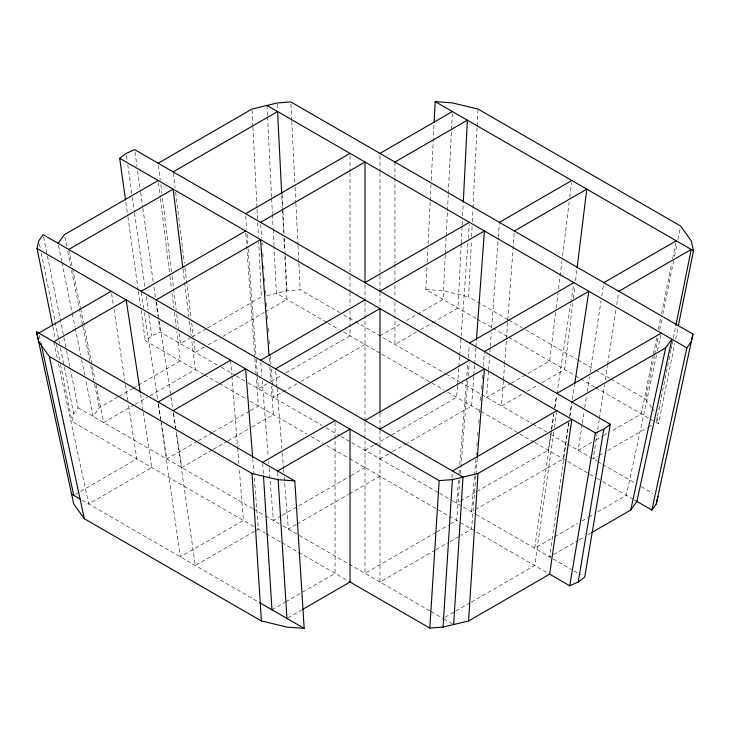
<?xml version="1.0" encoding="UTF-8"?>
<svg xmlns="http://www.w3.org/2000/svg" width="730" height="730" viewBox="0 0 730 730"><rect width="100%" height="100%" fill="white"/><g stroke="black" fill="none" stroke-linecap="round" stroke-linejoin="round"><path stroke-width="0.55" stroke-dasharray="3.65 2.74" d="M476.097 318.49L425.809 289.454L426.94 266.678M427.169 262.125L427.853 248.465M428.081 243.911L430.18 201.79M430.235 200.659L431.029 184.717M431.257 180.164L433.136 142.596M433.191 141.456L434.04 124.383M445.254 255.007L443.046 299.4L405.588 321.027M445.318 253.867L446.167 236.794M446.222 235.653L447.417 211.746M447.472 210.605L448.266 194.673M448.32 193.532L451.45 130.916M451.505 129.776L452.299 113.844M461.187 244.295L458.011 308.042L435.345 321.127M461.25 243.154L462.099 226.081M462.154 224.94L462.382 220.387M462.61 215.834L463.231 203.314M507.943 319.594L468.596 296.873L471.379 241.092M471.607 236.538L472.118 226.291M472.346 221.737L472.967 209.218M473.022 208.077L477.055 127.248M477.11 126.107L477.904 110.175M451.979 477.785L452.418 470.978M457.473 386.006L456.642 397.366L390.623 435.481M457.555 384.865L458.805 367.82M458.887 366.679L459.635 356.45M459.717 355.318L467.948 242.789M468.277 238.245L469.271 224.603M473.77 376.461L471.607 406.008L407.559 442.991M473.852 375.32L474.6 365.091M474.683 363.96L475.851 348.046M475.933 346.905L476.425 340.089M488.489 371.223L486.572 397.366L510.233 383.715M488.571 370.092L489.565 356.45M489.903 351.906L490.231 347.361M490.314 346.221L491.317 332.579M491.646 328.035L498.216 238.245M498.298 237.104L499.375 222.331M503.371 381.005L501.546 406.008L523.227 393.488M503.454 379.865L504.539 365.091M504.622 363.96L506.364 340.089M506.447 338.948L514.176 233.244M458.458 480.449L456.642 503.189L459.599 501.483M459.006 473.633L459.362 469.089M459.727 464.545L467.811 363.385M468.258 357.7L469.262 345.199M459.909 479.555L456.642 520.472L450.729 523.885M460.365 473.87L467.811 380.668M468.167 376.123L469.262 362.481M474.427 476.59L471.607 511.83L474.564 510.124M474.509 475.458L475.787 459.544M476.152 455L476.325 452.728M476.873 445.902L477.238 441.358M477.694 435.673L478.141 429.997M478.688 423.172L479.053 418.628M479.51 412.943L479.957 407.258M480.504 400.441L480.869 395.897M481.417 389.081L481.773 384.527M482.229 378.852L482.685 373.167M483.233 366.341L484.318 352.709M475.878 475.686L471.607 529.113L460.767 535.364M475.969 474.555L477.238 458.641M555.612 312.458L549.654 360.948L526.987 374.043M556.169 307.941L557.966 293.287M558.523 288.77L561.981 260.583M562.538 256.066L569.19 201.936M569.747 197.419L571.544 182.765M572.794 303.05L564.618 369.59L541.952 382.684M573.351 298.543L574.875 286.133M575.568 280.502L576.955 269.224M551.552 430.426L534.688 548.239L553.404 537.435M551.716 429.304L553.805 414.713M554.764 407.988L556.534 395.642M553.805 431.996L534.688 565.522L470.631 602.505M554.444 427.506L556.534 412.924M568.935 422.232L549.654 556.88L577.977 540.538M569.738 416.629L571.663 403.161M550.858 433.401L548.285 450.273L476.352 491.81M551.542 428.902L553.778 414.275M554.809 407.523L556.698 395.149M556.871 394.017L570.614 304.009M570.787 302.886L573.543 284.882M568.752 422.916L563.25 458.914L475.549 509.549M569.783 416.164L571.672 403.79M572.356 399.283L574.592 384.655M582.166 424.395L578.215 450.273L592.012 442.307M582.339 423.272L584.055 412.021M584.748 407.523L586.464 396.271M587.148 391.773L589.384 377.145M590.068 372.638L601.073 300.632M601.757 296.134L603.82 282.629M599.202 419.54L593.189 458.914L598.116 456.077M599.366 418.409L604.522 384.655M605.216 380.157L607.442 365.529M607.615 364.407L616.038 309.274M616.722 304.775L618.611 292.401M653.25 354.689L641.296 413.864L610.736 431.503M653.478 353.566L656.635 337.935M658.442 329.011L660.696 317.842M661.599 313.38L671.755 263.138M672.649 258.666L676.263 240.809M651.635 407.404L645.676 399.109L654.472 355.565M654.701 354.452L658.314 336.585M659.664 329.887L661.918 318.718M662.822 314.256L673.653 260.665M674.557 256.193L677.038 243.92M677.942 239.449L680.196 228.289M656.261 422.506L670.021 354.397M670.25 353.284L670.925 349.925M671.153 348.812L671.828 345.463M672.056 344.35L675.889 325.37M656.562 422.67L658.533 423.811L674.775 343.428M675.679 338.957L677.933 327.797M656.507 355.318L626.322 495.332L594.795 513.537M657.465 350.874L661.298 333.099M253.712 526.412L71.996 421.493L73.739 413.864L78.119 407.751L70.682 370.904M117.849 397.038L99.289 407.751L93.093 416.392L85.647 379.545M203.524 374.335L145.288 340.709L151.785 335.818L160.253 332.068L220.469 366.834M191.087 337.47L180.346 343.666L179.106 333.519M192.063 336.904L206.718 328.445M207.694 327.88L261.404 296.873L258.675 242.223M118.826 396.472L132.495 388.579M133.471 388.013L137.377 385.759M138.353 385.194L180.346 360.948L176.742 331.63M204.181 347.188L195.311 352.307L193.934 341.029M208.123 344.916L218.964 338.656M222.905 336.384L264.296 312.486M265.282 311.92L286.954 299.4L284.746 255.007M134.22 404.867L103.678 422.506L96.004 384.537M135.205 404.292L149.002 396.335M149.988 395.76L195.311 369.59L191.716 340.271M75.71 494.201L79.652 491.92M80.638 491.354L136.811 458.914L128.398 403.79M267.262 383.606L258.393 388.725L257.562 377.364M271.204 381.334L282.045 375.074M285.987 372.793L350.035 335.818L350.035 327.834M197.301 441.285L166.75 458.914L161.248 422.916M198.286 440.71L212.074 432.744M213.06 432.178L249.523 411.127M250.509 410.561L258.393 406.008L256.23 376.461M297.01 383.715L273.358 397.366L272.527 386.006M300.952 381.434L365 344.46M379.965 335.818L401.646 323.299M212.266 449.926L181.715 467.556L176.222 431.558M213.251 449.351L227.048 441.385M228.034 440.82L250.691 427.734M251.677 427.169L273.358 414.649L271.277 386.234M416.62 331.94L394.939 344.46L394.939 315.953M420.562 329.668L434.359 321.702M365 450.273L373.87 445.154M374.855 444.588L389.637 436.056M254.451 531.385L195.311 565.522L176.195 431.996M255.436 530.82L258.393 529.113L254.122 475.686M281.242 515.918L273.358 520.472L270.091 479.555M282.227 515.343L350.218 476.097M351.203 475.522L365 467.556M379.965 458.914L391.791 452.089M392.776 451.523L406.573 443.557M511.219 383.14L526.002 374.609M296.207 524.56L288.323 529.113L284.152 476.827M297.192 523.985L348.438 494.402M349.424 493.836L379.965 476.197M527.169 391.216L538.01 384.956M271.989 609.796L284.8 602.396M285.786 601.83L335.061 573.379L335.061 420.507M460.584 500.908L475.367 492.376M287.939 617.863L301.736 609.897M435.947 532.416L365 573.379L365 439.761M436.932 531.851L449.744 524.45M595.954 440.035L602.852 436.047M603.838 435.481L606.794 433.775M435.153 550.155L379.965 582.02L379.965 447.517M436.138 549.59L448.941 542.198M449.926 541.623L459.781 535.939M599.102 455.502L604.029 452.655M607.971 450.383L647.391 427.625M648.377 427.05L651.333 425.344M554.389 536.86L578.041 523.209M581.983 520.937L587.896 517.524M588.882 516.949L593.809 514.112M445.017 617.297L454.872 611.603M455.849 611.037L469.645 603.071M578.954 539.972L583.836 537.152M587.741 534.898L590.67 533.201M266.751 295.595L286.954 290.759L300.185 289.755L339.614 312.522M425.809 289.454L443.046 290.759L468.596 296.873M508.929 320.16L521.722 327.542M525.655 329.814L576.809 359.352M577.795 359.917L594.521 369.572M595.507 370.137L610.262 378.66M611.247 379.226L645.676 399.109M477.082 319.056L491.874 327.597M492.859 328.162L507.651 336.703M508.637 337.278L574.711 375.421M575.696 375.987L579.638 378.268M580.624 378.834L594.43 386.809M595.415 387.374L653.45 420.882M343.556 314.794L354.397 321.054M355.382 321.629L445.081 373.413M446.066 373.979L458.887 381.379M459.873 381.954L480.568 393.899M481.554 394.474L531.832 423.491M532.818 424.066L546.615 432.032M550.557 434.304L566.325 443.411M567.31 443.986L596.885 461.059M597.87 461.625L601.812 463.897M602.798 464.472L635.328 483.251M641.241 486.664L653.076 493.498M326.638 322.313L276.369 293.296L274.042 246.621M327.624 322.879L339.45 329.704M343.392 331.986L380.841 353.603M381.827 354.178L431.111 382.63M432.096 383.195L443.922 390.021M447.864 392.302L518.82 433.273M519.806 433.839L533.612 441.805M534.597 442.371L588.8 473.67M589.785 474.235L595.698 477.648M596.684 478.223L601.611 481.07M602.597 481.636L633.147 499.274M634.023 499.776L636.907 501.446M221.455 367.4L235.27 375.375M236.264 375.95L247.123 382.219M248.109 382.785L322.14 425.535M326.091 427.807L339.906 435.792M340.892 436.357L350.765 442.061M351.75 442.626L438.62 492.777M439.606 493.352L451.45 500.187M452.445 500.762L475.148 513.865M476.133 514.44L552.145 558.322M553.13 558.888L572.867 570.285M573.853 570.86L580.77 574.848M204.51 374.901L218.334 382.885M219.319 383.451L245.974 398.835M249.915 401.117L307.175 434.177M311.117 436.449L322.97 443.293M326.912 445.574L348.63 458.112M349.615 458.677L548.029 573.233M78.119 407.751L252.571 508.463M253.556 509.038L264.397 515.298M265.382 515.864L279.179 523.83M282.711 525.865L348.173 563.66M349.159 564.226L429.97 610.891M430.955 611.457L442.781 618.283M443.767 618.858L453.631 624.542M257.316 528.483L265.2 533.037M266.185 533.612L280.968 542.144M281.953 542.718L348 580.843M82.162 500.196L258.831 602.195M652.292 408.326L654.272 411.09M657.018 417.177L658.533 423.811M53.737 341.74L57.332 358.412M58.528 363.96L88.704 503.974L151.785 467.556L143.016 410.178M39.247 335.316L40.688 341.987M68.702 249.45L72.316 267.308M72.544 268.43L80.437 307.503M80.665 308.617L83.366 322.021M83.594 323.135L95.101 380.075M64.769 236.931L66.576 245.855M67.707 251.439L70.637 265.957M71.54 270.419L82.599 325.133M82.819 326.246L89.817 360.857M90.721 365.319L94.325 383.186M94.553 384.299L99.289 407.751M58.573 245.572L61.731 261.203M61.959 262.316L72.106 312.559M72.334 313.672L75.044 327.077M75.263 328.19L80.683 354.981M81.587 359.452L84.744 375.083M43.608 236.931L47.213 254.788M47.441 255.911L66.394 349.688M66.622 350.811L69.779 366.442M39.447 244.158L40.351 248.62M41.254 253.082L59.522 343.52M60.426 347.991L64.039 365.849M64.267 366.971L73.739 413.864M52.825 326.593L55.307 338.875M56.429 344.46L59.586 360.091M60.49 364.553L71.996 421.493M156.457 302.165L172.782 409.055M173.466 413.554L176.049 430.426M141.319 292.401L143.728 308.151M144.412 312.65L157.643 399.283M158.328 403.79L160.564 418.409M140.616 394.428L142.852 409.055M111.562 293.524L113.278 304.775M113.962 309.274L124.784 380.157M125.478 384.655L128.225 402.659M173.466 412.924L175.556 427.506M158.501 404.283L160.91 421.11M161.065 422.232L180.346 556.88L243.428 520.472L239.248 468.186M134.968 151.895L137.021 166.531M137.651 171.039L140.498 191.306M140.653 192.428L142.715 207.074M142.87 208.196L153.3 282.519M153.93 287.027L155.353 297.156M155.983 301.663L158.036 316.3M158.675 320.808L160.253 332.068M126.5 155.645L127.129 160.153M127.759 164.651L132.185 196.188M132.349 197.31L134.402 211.946M134.557 213.078L145.306 289.646M146.255 296.407L148.144 309.921M148.783 314.42L151.785 335.818M125.843 202.201L127.741 215.715M127.905 216.837L138.171 290.038M138.335 291.16L140.388 305.797M141.018 310.305L145.288 340.709M173.284 172.992L175.081 187.656M175.638 192.163L184.371 263.211M184.927 267.727L191.16 318.481M191.716 322.988L193.377 336.521M182.984 269.224L184.507 281.625M184.644 282.756L188.805 316.583M189.362 321.1L191.16 335.763M158.456 165.482L160.253 180.137M160.81 184.654L161.923 193.669M162.471 198.186L171.477 271.487M172.034 276.004L176.195 309.839M176.742 314.347L178.549 329.011M158.456 182.765L160.253 197.419M160.399 198.551L169.816 275.237M169.953 276.369L171.477 288.77M172.034 293.287L173.831 307.941M174.388 312.458L176.195 327.122M275.712 371.123L276.98 387.037M277.071 388.177L281.88 448.412M282.245 452.956L283.514 468.87M283.605 470.011L283.787 472.283M260.738 362.481L261.833 376.123M262.189 380.668L268.275 456.816M268.64 461.369L268.822 463.641M269.178 468.186L270 478.415M252.762 458.641L254.031 474.555M230.625 360.209L231.802 374.983M231.894 376.123L237.524 446.587M237.615 447.727L238.883 463.641M260.729 224.603L261.723 238.245M262.052 242.789L262.225 245.061M262.8 253.018L263.138 257.562M263.722 265.519L263.968 268.932M264.634 278.03L264.88 281.433M265.547 290.531L265.875 295.075M266.459 303.032L266.705 306.436M267.372 315.533L267.627 318.946M268.293 328.035L268.622 332.579M269.206 340.536L269.534 345.08M270.282 355.318L270.949 364.407M271.277 368.951L272.445 384.865M269.206 357.819L269.781 365.776M269.872 366.916L270.949 381.69M245.754 215.961L246.758 229.603M247.087 234.148L248.081 247.789M248.163 248.921L256.148 358.038M256.23 359.178L257.48 376.224M245.754 233.244L254.816 357.134M254.898 358.275L256.148 375.32M277.655 472.109L278.021 477.785M262.69 463.468L263.411 474.81M290.923 104.198L291.717 120.131M291.781 121.271L295.011 186.159M295.075 187.3L295.814 202.1M295.869 203.241L297.913 244.221M297.968 245.353L298.816 262.435M298.88 263.576L300.185 289.755M277.646 104.062L277.929 109.755M282.127 193.998L282.921 209.93M282.985 211.07L284.116 233.837M284.344 238.391L285.138 254.332M285.193 255.473L286.954 290.759M281.789 195.804L282.41 208.333M282.474 209.464L283.66 233.372M283.888 237.925L284.517 250.454M267.007 105.458L267.518 115.705M267.572 116.836L271.606 197.666M271.66 198.806L272.399 213.607M272.454 214.739L273.139 228.399M273.193 229.539L273.987 245.481M252.096 110.175L252.89 126.107M252.945 127.248L256.978 208.077M257.033 209.218L257.654 221.737M257.717 222.878L258.393 236.538M394.939 162.033L394.939 176.852M394.939 177.992L394.939 263.512M394.939 264.652L394.939 280.612M394.939 285.174L394.939 297.712M394.939 302.275L394.939 314.812M379.965 155.672L379.965 171.632M379.965 172.773L379.965 274.252M379.965 275.392L379.965 291.352M379.965 292.411L379.965 306.171M379.965 413.299L379.965 429.441M379.965 430.28L379.965 446.55M365 284.91L365 301.134M365 302.019L365 420.799M365 421.94L365 438.876M350.035 155.672L350.035 171.632M350.035 172.773L350.035 271.971M350.035 276.533L350.035 291.352M350.035 292.493L350.035 306.171M350.035 310.734L350.035 326.693"/><path stroke-width="1.09" d="M434.158 122.102L435.18 101.616L452.418 102.921L477.967 109.035L680.643 226.054L691.228 240.809L693.5 250.755L678.38 325.562M463.295 202.173L467.383 120.204L394.939 162.033M439.186 480.623L452.418 479.619L477.967 473.505L571.818 419.321L549.654 574.163L468.596 620.965L443.046 627.079L429.815 628.083L439.186 480.623L37.029 248.437L38.772 240.809L43.152 234.695L462.993 477.091L453.631 624.542M443.046 627.079L452.418 479.619M468.596 620.965L477.967 473.505M476.517 338.948L484.41 230.972L379.965 291.27M477.329 457.509L484.41 368.851L379.965 429.149M577.092 268.093L586.792 189.143L514.34 230.972M574.765 383.533L588.845 291.27L484.41 351.568M549.015 573.798L569.747 585.77L595.351 432.908L603.82 429.149L610.317 424.267L134.649 149.641L126.18 153.391L119.683 158.282L125.533 199.947M569.747 585.77L578.215 582.02L603.82 429.149M610.317 424.267L584.712 577.129L578.215 582.02M675.889 325.37L691.228 249.45L618.784 291.27M630.711 510.087L665.678 347.854L671.883 339.213L636.907 501.446L630.711 510.087L591.647 532.635M636.104 500.981L651.881 510.087L686.848 347.854L691.228 341.74L692.971 334.103L290.814 101.917L277.582 102.921L252.032 109.035L158.182 163.219M651.881 510.087L656.261 503.974L692.971 334.103M656.261 503.974L658.004 496.336M58.117 243.336L64.322 234.695L158.182 180.502M173.147 171.86L277.582 111.562L281.68 193.532M68.702 249.45L173.147 189.143L182.847 268.093M38.772 333.099L111.215 291.27M245.59 213.689L350.035 153.391M53.737 341.74L126.18 299.911L140.269 392.174M141.155 291.27L245.59 230.972M260.555 222.331L365 162.033L365 282.893M379.965 153.391L452.418 111.562M156.12 299.911L260.555 239.613L269.032 355.546M158.182 402.038L230.625 360.209M365 282.629L469.445 222.331M173.147 410.68L245.59 368.851L252.671 457.509M260.555 360.209L365 299.911M499.375 222.331L571.818 180.502M275.529 368.851L379.965 308.553L379.965 412.331M262.618 462.336L335.061 420.507M469.445 342.927L573.88 282.629M277.582 470.978L350.035 429.149L350.035 582.02L302.722 609.331M365 420.507L469.445 360.209M603.82 282.629L676.263 240.809M556.853 393.397L661.298 333.099M452.418 470.978L556.853 410.68M571.818 402.038L665.678 347.854M294.82 480.933L277.582 479.619L252.032 473.505L49.357 356.495L38.772 341.74L36.5 331.785L294.82 480.933L304.191 628.384L286.954 627.079L261.404 620.965L84.324 518.729L73.739 503.974L36.5 331.785M435.18 101.616L693.5 250.755M267.007 105.458L686.848 347.854M119.683 158.282L595.351 432.908M348.986 581.418L429.815 628.083M71.467 494.027L80.346 499.147M259.816 602.77L304.191 628.384M49.357 356.495L84.324 518.729M40.926 343.1L73.739 495.332M37.029 248.437L52.596 325.48M278.094 478.917L286.954 618.438M263.484 475.951L271.989 609.796M252.032 473.505L261.404 620.965"/></g></svg>
